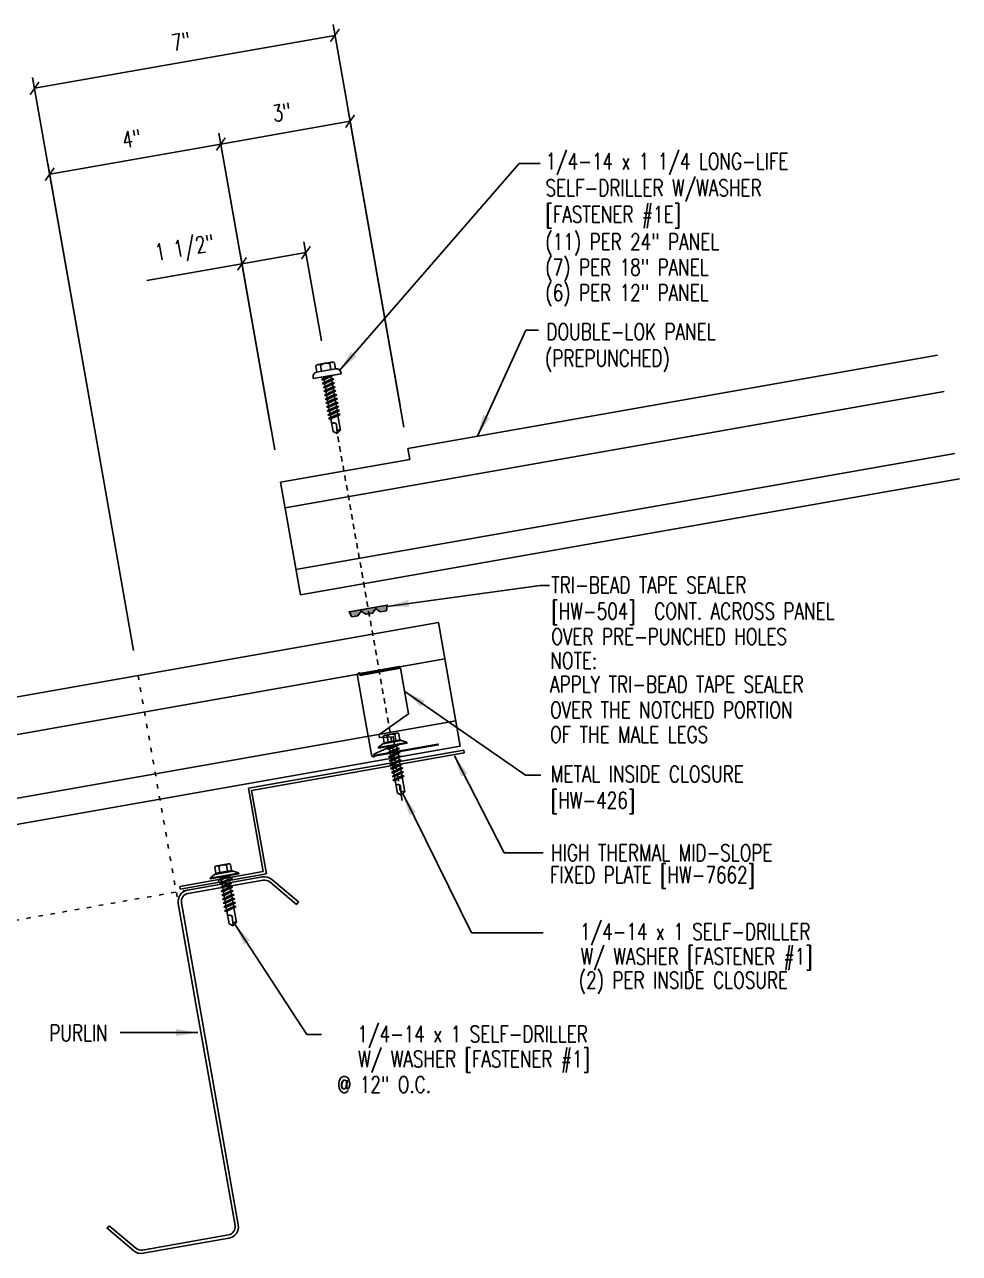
# Model space of a CAD drawing. Header units: inches. Extents: x 2.8 to 49, y 4.7 to 45.8.
# Drawn here: x 27.6 to 48.98, y 16.71 to 44.81 of the extents above; entities that cross this region are included whole.
import ezdxf
from ezdxf.enums import TextEntityAlignment as Align

# ---------------------------------------------------------------- set-up
doc = ezdxf.new("R2010")
doc.units = ezdxf.units.IN
doc.header["$MEASUREMENT"] = 0
doc.linetypes.add('ACAD_ISO07W100', pattern=[3, 0, -3])
doc.linetypes.add('DASH2', pattern=[0.1875, 0.125, -0.0625])
for name, color, linetype in [('CLO', 3, 'Continuous'), ('DIM', 7, 'Continuous'), ('FASTENER', 9, 'Continuous'), ('PANEL', 11, 'Continuous'), ('STLA', 12, 'Continuous'), ('TAPE', 8, 'Continuous'), ('TEXT', 2, 'Continuous')]:
    doc.layers.add(name, color=color, linetype=linetype)
doc.styles.add('TEXT1', font='ROMANS.shx', dxfattribs={"width": 0.75, "height": 0.375})
doc.dimstyles.new('DETAIL', dxfattribs={"dimscale": 4, "dimtxt": 0.09375, "dimasz": 0.0625, "dimexe": 0.0625, "dimexo": 0.125, "dimgap": 0.0625, "dimtad": 1, "dimdec": 4, "dimzin": 3, "dimdsep": 46, "dimlunit": 4, "dimtxsty": 'TEXT1', "dimblk": 'ARCHTICK', "dimcen": 0.0625, "dimclrd": 7, "dimclre": 7, "dimclrt": 2, "dimadec": 0, "dimazin": 0, "dimtfac": 0.59375, "dimtdec": 4, "dimtmove": 0, "dimatfit": 3, "dimfxl": 0, "dimfrac": 2, "dimtolj": 1, "dimtzin": 3, "dimarcsym": 0})
doc.dimstyles.new('DETAIL$7', dxfattribs={"dimscale": 4, "dimtxt": 0.09375, "dimasz": 0.125, "dimexe": 0.0625, "dimexo": 0.125, "dimgap": 0.0625, "dimtad": 1, "dimdec": 4, "dimzin": 3, "dimdsep": 46, "dimlunit": 4, "dimtxsty": 'TEXT1', "dimblk": 'ARCHTICK', "dimcen": 0.0625, "dimclrd": 7, "dimclre": 7, "dimclrt": 2, "dimadec": 0, "dimazin": 0, "dimtfac": 0.59375, "dimtdec": 4, "dimtmove": 0, "dimatfit": 3, "dimfxl": 0, "dimfrac": 2, "dimtolj": 1, "dimtzin": 3, "dimarcsym": 0})

# ---------------------------------------------------------------- blocks, each defined once
blk = doc.blocks.new('_ArchTick')
at = {"color": 0, "linetype": 'ByBlock', "const_width": 0.15}
blk.add_lwpolyline([(-0.5, -0.5), (0.5, 0.5)], dxfattribs=at)
blk = doc.blocks.new('*D22')
at = {"layer": 'DEFPOINTS', "color": 0}
for p in [(35.047, 42.597), (36.366, 35.112), (33.412, 34.591)]:
    blk.add_point(p, dxfattribs=at)
at = {"layer": 'DIM', "color": 7, "lineweight": -2}
for p, q in [((36.28, 35.604), (35.003, 42.843)), ((32.092, 42.076), (35.047, 42.597)), ((33.325, 35.084), (32.049, 42.322))]:
    blk.add_line(p, q, dxfattribs=at)
at = {"layer": 'DIM', "color": 7, "lineweight": -2, "xscale": 0.25, "yscale": 0.25, "zscale": 0.25}
for p, rotation in [((35.047, 42.597), 9.99999999999999), ((32.092, 42.076), 190)]:
    blk.add_blockref('_ArchTick', p, dxfattribs=dict(at, rotation=rotation))
at = {"layer": 'DIM', "color": 2, "insert": (33.487, 42.802), "char_height": 0.375, "attachment_point": 5, "rotation": 10, "style": 'TEXT1'}
blk.add_mtext('\\A1;3"', dxfattribs=at)
blk = doc.blocks.new('*X9')
at = {"color": 0}
for p, q in [((-0.434, 0.135), (-0.434, 0.135)), ((-0.434, 0.123), (-0.434, 0.123)), ((-0.422, 0.141), (-0.422, 0.141)), ((-0.422, 0.129), (-0.422, 0.129)), ((-0.422, 0.117), (-0.422, 0.117)), ((-0.422, 0.105), (-0.422, 0.105)), ((-0.422, 0.094), (-0.422, 0.094)), ((-0.422, 0.082), (-0.422, 0.082)), ((-0.41, 0.135), (-0.41, 0.135)), ((-0.41, 0.123), (-0.41, 0.123)), ((-0.41, 0.111), (-0.41, 0.111)), ((-0.41, 0.1), (-0.41, 0.1)), ((-0.41, 0.088), (-0.41, 0.088)), ((-0.41, 0.076), (-0.41, 0.076)), ((-0.41, 0.064), (-0.41, 0.064)), ((-0.41, 0.053), (-0.41, 0.053)), ((-0.41, 0.041), (-0.41, 0.041)), ((-0.398, 0.141), (-0.398, 0.141)), ((-0.398, 0.129), (-0.398, 0.129)), ((-0.398, 0.117), (-0.398, 0.117)), ((-0.398, 0.105), (-0.398, 0.105)), ((-0.398, 0.094), (-0.398, 0.094)), ((-0.398, 0.082), (-0.398, 0.082)), ((-0.398, 0.07), (-0.398, 0.07)), ((-0.398, 0.059), (-0.398, 0.059)), ((-0.398, 0.047), (-0.398, 0.047)), ((-0.398, 0.035), (-0.398, 0.035)), ((-0.398, 0.023), (-0.398, 0.023)), ((-0.387, 0.135), (-0.387, 0.135)), ((-0.387, 0.123), (-0.387, 0.123)), ((-0.387, 0.111), (-0.387, 0.111)), ((-0.387, 0.1), (-0.387, 0.1)), ((-0.387, 0.088), (-0.387, 0.088)), ((-0.387, 0.076), (-0.387, 0.076)), ((-0.387, 0.064), (-0.387, 0.064)), ((-0.387, 0.053), (-0.387, 0.053)), ((-0.387, 0.041), (-0.387, 0.041)), ((-0.387, 0.029), (-0.387, 0.029)), ((-0.375, 0.141), (-0.375, 0.141)), ((-0.375, 0.129), (-0.375, 0.129)), ((-0.375, 0.117), (-0.375, 0.117)), ((-0.375, 0.105), (-0.375, 0.105)), ((-0.375, 0.094), (-0.375, 0.094)), ((-0.375, 0.082), (-0.375, 0.082)), ((-0.375, 0.07), (-0.375, 0.07)), ((-0.375, 0.059), (-0.375, 0.059)), ((-0.375, 0.047), (-0.375, 0.047)), ((-0.375, 0.035), (-0.375, 0.035)), ((-0.375, 0.023), (-0.375, 0.023)), ((-0.363, 0.135), (-0.363, 0.135)), ((-0.363, 0.123), (-0.363, 0.123)), ((-0.363, 0.111), (-0.363, 0.111)), ((-0.363, 0.1), (-0.363, 0.1)), ((-0.363, 0.088), (-0.363, 0.088)), ((-0.363, 0.076), (-0.363, 0.076)), ((-0.363, 0.064), (-0.363, 0.064)), ((-0.363, 0.053), (-0.363, 0.053)), ((-0.363, 0.041), (-0.363, 0.041)), ((-0.363, 0.029), (-0.363, 0.029)), ((-0.352, 0.141), (-0.352, 0.141)), ((-0.352, 0.129), (-0.352, 0.129)), ((-0.352, 0.117), (-0.352, 0.117)), ((-0.352, 0.105), (-0.352, 0.105)), ((-0.352, 0.094), (-0.352, 0.094)), ((-0.352, 0.082), (-0.352, 0.082)), ((-0.352, 0.07), (-0.352, 0.07)), ((-0.352, 0.059), (-0.352, 0.059)), ((-0.352, 0.047), (-0.352, 0.047)), ((-0.352, 0.035), (-0.352, 0.035)), ((-0.352, 0.023), (-0.352, 0.023)), ((-0.34, 0.135), (-0.34, 0.135)), ((-0.34, 0.123), (-0.34, 0.123)), ((-0.34, 0.111), (-0.34, 0.111)), ((-0.34, 0.1), (-0.34, 0.1)), ((-0.34, 0.088), (-0.34, 0.088)), ((-0.34, 0.076), (-0.34, 0.076)), ((-0.34, 0.064), (-0.34, 0.064)), ((-0.34, 0.053), (-0.34, 0.053)), ((-0.34, 0.041), (-0.34, 0.041)), ((-0.34, 0.029), (-0.34, 0.029)), ((-0.328, 0.141), (-0.328, 0.141)), ((-0.328, 0.129), (-0.328, 0.129)), ((-0.328, 0.117), (-0.328, 0.117)), ((-0.328, 0.105), (-0.328, 0.105)), ((-0.328, 0.094), (-0.328, 0.094)), ((-0.328, 0.082), (-0.328, 0.082)), ((-0.328, 0.07), (-0.328, 0.07)), ((-0.328, 0.059), (-0.328, 0.059)), ((-0.328, 0.047), (-0.328, 0.047)), ((-0.328, 0.035), (-0.328, 0.035)), ((-0.328, 0.023), (-0.328, 0.023)), ((-0.316, 0.135), (-0.316, 0.135)), ((-0.316, 0.123), (-0.316, 0.123)), ((-0.316, 0.111), (-0.316, 0.111)), ((-0.316, 0.1), (-0.316, 0.1)), ((-0.316, 0.088), (-0.316, 0.088)), ((-0.316, 0.076), (-0.316, 0.076)), ((-0.316, 0.064), (-0.316, 0.064)), ((-0.316, 0.053), (-0.316, 0.053)), ((-0.316, 0.041), (-0.316, 0.041)), ((-0.316, 0.029), (-0.316, 0.029)), ((-0.305, 0.141), (-0.305, 0.141)), ((-0.305, 0.129), (-0.305, 0.129)), ((-0.305, 0.117), (-0.305, 0.117)), ((-0.305, 0.105), (-0.305, 0.105)), ((-0.305, 0.094), (-0.305, 0.094)), ((-0.305, 0.082), (-0.305, 0.082)), ((-0.305, 0.07), (-0.305, 0.07)), ((-0.305, 0.059), (-0.305, 0.059)), ((-0.305, 0.047), (-0.305, 0.047)), ((-0.305, 0.035), (-0.305, 0.035)), ((-0.305, 0.023), (-0.305, 0.023)), ((-0.293, 0.135), (-0.293, 0.135)), ((-0.293, 0.123), (-0.293, 0.123)), ((-0.293, 0.111), (-0.293, 0.111)), ((-0.293, 0.1), (-0.293, 0.1)), ((-0.293, 0.088), (-0.293, 0.088)), ((-0.293, 0.076), (-0.293, 0.076)), ((-0.293, 0.064), (-0.293, 0.064)), ((-0.293, 0.053), (-0.293, 0.053)), ((-0.293, 0.041), (-0.293, 0.041)), ((-0.293, 0.029), (-0.293, 0.029)), ((-0.281, 0.141), (-0.281, 0.141)), ((-0.281, 0.129), (-0.281, 0.129)), ((-0.281, 0.117), (-0.281, 0.117)), ((-0.281, 0.105), (-0.281, 0.105)), ((-0.281, 0.094), (-0.281, 0.094)), ((-0.281, 0.082), (-0.281, 0.082)), ((-0.281, 0.07), (-0.281, 0.07)), ((-0.281, 0.059), (-0.281, 0.059)), ((-0.281, 0.047), (-0.281, 0.047)), ((-0.281, 0.035), (-0.281, 0.035)), ((-0.281, 0.023), (-0.281, 0.023)), ((-0.27, 0.135), (-0.27, 0.135)), ((-0.27, 0.123), (-0.27, 0.123)), ((-0.27, 0.111), (-0.27, 0.111)), ((-0.27, 0.1), (-0.27, 0.1)), ((-0.27, 0.088), (-0.27, 0.088)), ((-0.27, 0.076), (-0.27, 0.076)), ((-0.27, 0.064), (-0.27, 0.064)), ((-0.27, 0.053), (-0.27, 0.053)), ((-0.27, 0.041), (-0.27, 0.041)), ((-0.27, 0.029), (-0.27, 0.029)), ((-0.258, 0.141), (-0.258, 0.141)), ((-0.258, 0.129), (-0.258, 0.129)), ((-0.258, 0.117), (-0.258, 0.117)), ((-0.258, 0.105), (-0.258, 0.105)), ((-0.258, 0.094), (-0.258, 0.094)), ((-0.258, 0.082), (-0.258, 0.082)), ((-0.258, 0.07), (-0.258, 0.07)), ((-0.258, 0.059), (-0.258, 0.059)), ((-0.258, 0.047), (-0.258, 0.047)), ((-0.258, 0.035), (-0.258, 0.035)), ((-0.258, 0.023), (-0.258, 0.023)), ((-0.246, 0.135), (-0.246, 0.135)), ((-0.246, 0.123), (-0.246, 0.123)), ((-0.246, 0.111), (-0.246, 0.111)), ((-0.246, 0.1), (-0.246, 0.1)), ((-0.246, 0.088), (-0.246, 0.088)), ((-0.246, 0.076), (-0.246, 0.076)), ((-0.246, 0.064), (-0.246, 0.064)), ((-0.246, 0.053), (-0.246, 0.053)), ((-0.246, 0.041), (-0.246, 0.041)), ((-0.234, 0.141), (-0.234, 0.141)), ((-0.234, 0.129), (-0.234, 0.129)), ((-0.234, 0.117), (-0.234, 0.117)), ((-0.234, 0.105), (-0.234, 0.105)), ((-0.234, 0.094), (-0.234, 0.094)), ((-0.234, 0.082), (-0.234, 0.082)), ((-0.234, 0.07), (-0.234, 0.07)), ((-0.234, 0.059), (-0.234, 0.059)), ((-0.234, 0.047), (-0.234, 0.047)), ((-0.223, 0.135), (-0.223, 0.135)), ((-0.223, 0.123), (-0.223, 0.123)), ((-0.223, 0.111), (-0.223, 0.111)), ((-0.223, 0.1), (-0.223, 0.1)), ((-0.223, 0.088), (-0.223, 0.088)), ((-0.223, 0.076), (-0.223, 0.076)), ((-0.223, 0.064), (-0.223, 0.064)), ((-0.211, 0.141), (-0.211, 0.141)), ((-0.211, 0.129), (-0.211, 0.129)), ((-0.211, 0.117), (-0.211, 0.117)), ((-0.211, 0.105), (-0.211, 0.105)), ((-0.211, 0.094), (-0.211, 0.094)), ((-0.211, 0.082), (-0.211, 0.082)), ((-0.211, 0.07), (-0.211, 0.07)), ((-0.199, 0.135), (-0.199, 0.135)), ((-0.199, 0.123), (-0.199, 0.123)), ((-0.199, 0.111), (-0.199, 0.111)), ((-0.199, 0.1), (-0.199, 0.1)), ((-0.199, 0.088), (-0.199, 0.088)), ((-0.188, 0.141), (-0.188, 0.141)), ((-0.188, 0.129), (-0.188, 0.129)), ((-0.188, 0.117), (-0.188, 0.117)), ((-0.188, 0.105), (-0.188, 0.105)), ((-0.188, 0.094), (-0.188, 0.094)), ((-0.176, 0.135), (-0.176, 0.135)), ((-0.176, 0.123), (-0.176, 0.123)), ((-0.176, 0.111), (-0.176, 0.111)), ((-0.164, 0.141), (-0.164, 0.141)), ((-0.164, 0.129), (-0.164, 0.129)), ((-0.164, 0.117), (-0.164, 0.117)), ((-0.164, 0.105), (-0.164, 0.105)), ((-0.152, 0.135), (-0.152, 0.135)), ((-0.152, 0.123), (-0.152, 0.123)), ((-0.152, 0.111), (-0.152, 0.111)), ((-0.152, 0.1), (-0.152, 0.1)), ((-0.141, 0.141), (-0.141, 0.141)), ((-0.141, 0.129), (-0.141, 0.129)), ((-0.141, 0.117), (-0.141, 0.117)), ((-0.141, 0.105), (-0.141, 0.105)), ((-0.141, 0.094), (-0.141, 0.094)), ((-0.141, 0.082), (-0.141, 0.082)), ((-0.129, 0.135), (-0.129, 0.135)), ((-0.129, 0.123), (-0.129, 0.123)), ((-0.129, 0.111), (-0.129, 0.111)), ((-0.129, 0.1), (-0.129, 0.1)), ((-0.129, 0.088), (-0.129, 0.088)), ((-0.129, 0.076), (-0.129, 0.076)), ((-0.117, 0.141), (-0.117, 0.141)), ((-0.117, 0.129), (-0.117, 0.129)), ((-0.117, 0.117), (-0.117, 0.117)), ((-0.117, 0.105), (-0.117, 0.105)), ((-0.117, 0.094), (-0.117, 0.094)), ((-0.117, 0.082), (-0.117, 0.082)), ((-0.117, 0.07), (-0.117, 0.07)), ((-0.117, 0.059), (-0.117, 0.059)), ((-0.105, 0.135), (-0.105, 0.135)), ((-0.105, 0.123), (-0.105, 0.123)), ((-0.105, 0.111), (-0.105, 0.111)), ((-0.105, 0.1), (-0.105, 0.1)), ((-0.105, 0.088), (-0.105, 0.088)), ((-0.105, 0.076), (-0.105, 0.076)), ((-0.105, 0.064), (-0.105, 0.064)), ((-0.105, 0.053), (-0.105, 0.053)), ((-0.094, 0.141), (-0.094, 0.141)), ((-0.094, 0.129), (-0.094, 0.129)), ((-0.094, 0.117), (-0.094, 0.117)), ((-0.094, 0.105), (-0.094, 0.105)), ((-0.094, 0.094), (-0.094, 0.094)), ((-0.094, 0.082), (-0.094, 0.082)), ((-0.094, 0.07), (-0.094, 0.07)), ((-0.094, 0.059), (-0.094, 0.059)), ((-0.094, 0.047), (-0.094, 0.047)), ((-0.094, 0.035), (-0.094, 0.035)), ((-0.082, 0.135), (-0.082, 0.135)), ((-0.082, 0.123), (-0.082, 0.123)), ((-0.082, 0.111), (-0.082, 0.111)), ((-0.082, 0.1), (-0.082, 0.1)), ((-0.082, 0.088), (-0.082, 0.088)), ((-0.082, 0.076), (-0.082, 0.076)), ((-0.082, 0.064), (-0.082, 0.064)), ((-0.082, 0.053), (-0.082, 0.053)), ((-0.082, 0.041), (-0.082, 0.041)), ((-0.082, 0.029), (-0.082, 0.029)), ((-0.07, 0.141), (-0.07, 0.141)), ((-0.07, 0.129), (-0.07, 0.129)), ((-0.07, 0.117), (-0.07, 0.117)), ((-0.07, 0.105), (-0.07, 0.105)), ((-0.07, 0.094), (-0.07, 0.094)), ((-0.07, 0.082), (-0.07, 0.082)), ((-0.07, 0.07), (-0.07, 0.07)), ((-0.07, 0.059), (-0.07, 0.059)), ((-0.07, 0.047), (-0.07, 0.047)), ((-0.07, 0.035), (-0.07, 0.035)), ((-0.07, 0.023), (-0.07, 0.023)), ((-0.059, 0.135), (-0.059, 0.135)), ((-0.059, 0.123), (-0.059, 0.123)), ((-0.059, 0.111), (-0.059, 0.111)), ((-0.059, 0.1), (-0.059, 0.1)), ((-0.059, 0.088), (-0.059, 0.088)), ((-0.059, 0.076), (-0.059, 0.076)), ((-0.059, 0.064), (-0.059, 0.064)), ((-0.059, 0.053), (-0.059, 0.053)), ((-0.059, 0.041), (-0.059, 0.041)), ((-0.059, 0.029), (-0.059, 0.029)), ((-0.047, 0.141), (-0.047, 0.141)), ((-0.047, 0.129), (-0.047, 0.129)), ((-0.047, 0.117), (-0.047, 0.117)), ((-0.047, 0.105), (-0.047, 0.105)), ((-0.047, 0.094), (-0.047, 0.094)), ((-0.047, 0.082), (-0.047, 0.082)), ((-0.047, 0.07), (-0.047, 0.07)), ((-0.047, 0.059), (-0.047, 0.059)), ((-0.047, 0.047), (-0.047, 0.047)), ((-0.047, 0.035), (-0.047, 0.035)), ((-0.047, 0.023), (-0.047, 0.023)), ((-0.035, 0.135), (-0.035, 0.135)), ((-0.035, 0.123), (-0.035, 0.123)), ((-0.035, 0.111), (-0.035, 0.111)), ((-0.035, 0.1), (-0.035, 0.1)), ((-0.035, 0.088), (-0.035, 0.088)), ((-0.035, 0.076), (-0.035, 0.076)), ((-0.035, 0.064), (-0.035, 0.064)), ((-0.035, 0.053), (-0.035, 0.053)), ((-0.035, 0.041), (-0.035, 0.041)), ((-0.035, 0.029), (-0.035, 0.029)), ((-0.023, 0.141), (-0.023, 0.141)), ((-0.023, 0.129), (-0.023, 0.129)), ((-0.023, 0.117), (-0.023, 0.117)), ((-0.023, 0.105), (-0.023, 0.105)), ((-0.023, 0.094), (-0.023, 0.094)), ((-0.023, 0.082), (-0.023, 0.082)), ((-0.023, 0.07), (-0.023, 0.07)), ((-0.023, 0.059), (-0.023, 0.059)), ((-0.023, 0.047), (-0.023, 0.047)), ((-0.023, 0.035), (-0.023, 0.035)), ((-0.023, 0.023), (-0.023, 0.023)), ((-0.012, 0.135), (-0.012, 0.135)), ((-0.012, 0.123), (-0.012, 0.123)), ((-0.012, 0.111), (-0.012, 0.111)), ((-0.012, 0.1), (-0.012, 0.1)), ((-0.012, 0.088), (-0.012, 0.088)), ((-0.012, 0.076), (-0.012, 0.076)), ((-0.012, 0.064), (-0.012, 0.064)), ((-0.012, 0.053), (-0.012, 0.053)), ((-0.012, 0.041), (-0.012, 0.041)), ((-0.012, 0.029), (-0.012, 0.029)), ((0, 0.141), (0, 0.141)), ((0, 0.129), (0, 0.129)), ((0, 0.117), (0, 0.117)), ((0, 0.105), (0, 0.105)), ((0, 0.094), (0, 0.094)), ((0, 0.082), (0, 0.082)), ((0, 0.07), (0, 0.07)), ((0, 0.059), (0, 0.059)), ((0, 0.047), (0, 0.047)), ((0, 0.035), (0, 0.035)), ((0, 0.023), (0, 0.023)), ((0.012, 0.135), (0.012, 0.135)), ((0.012, 0.123), (0.012, 0.123)), ((0.012, 0.111), (0.012, 0.111)), ((0.012, 0.1), (0.012, 0.1)), ((0.012, 0.088), (0.012, 0.088)), ((0.012, 0.076), (0.012, 0.076)), ((0.012, 0.064), (0.012, 0.064)), ((0.012, 0.053), (0.012, 0.053)), ((0.012, 0.041), (0.012, 0.041)), ((0.012, 0.029), (0.012, 0.029)), ((0.023, 0.141), (0.023, 0.141)), ((0.023, 0.129), (0.023, 0.129)), ((0.023, 0.117), (0.023, 0.117)), ((0.023, 0.105), (0.023, 0.105)), ((0.023, 0.094), (0.023, 0.094)), ((0.023, 0.082), (0.023, 0.082)), ((0.023, 0.07), (0.023, 0.07)), ((0.023, 0.059), (0.023, 0.059)), ((0.023, 0.047), (0.023, 0.047)), ((0.023, 0.035), (0.023, 0.035)), ((0.023, 0.023), (0.023, 0.023)), ((0.035, 0.135), (0.035, 0.135)), ((0.035, 0.123), (0.035, 0.123)), ((0.035, 0.111), (0.035, 0.111)), ((0.035, 0.1), (0.035, 0.1)), ((0.035, 0.088), (0.035, 0.088)), ((0.035, 0.076), (0.035, 0.076)), ((0.035, 0.064), (0.035, 0.064)), ((0.035, 0.053), (0.035, 0.053)), ((0.035, 0.041), (0.035, 0.041)), ((0.035, 0.029), (0.035, 0.029)), ((0.047, 0.141), (0.047, 0.141)), ((0.047, 0.129), (0.047, 0.129)), ((0.047, 0.117), (0.047, 0.117)), ((0.047, 0.105), (0.047, 0.105)), ((0.047, 0.094), (0.047, 0.094)), ((0.047, 0.082), (0.047, 0.082)), ((0.047, 0.07), (0.047, 0.07)), ((0.047, 0.059), (0.047, 0.059)), ((0.047, 0.047), (0.047, 0.047)), ((0.047, 0.035), (0.047, 0.035)), ((0.047, 0.023), (0.047, 0.023)), ((0.059, 0.135), (0.059, 0.135)), ((0.059, 0.123), (0.059, 0.123)), ((0.059, 0.111), (0.059, 0.111)), ((0.059, 0.1), (0.059, 0.1)), ((0.059, 0.088), (0.059, 0.088)), ((0.059, 0.076), (0.059, 0.076)), ((0.059, 0.064), (0.059, 0.064)), ((0.059, 0.053), (0.059, 0.053)), ((0.059, 0.041), (0.059, 0.041)), ((0.059, 0.029), (0.059, 0.029)), ((0.07, 0.141), (0.07, 0.141)), ((0.07, 0.129), (0.07, 0.129)), ((0.07, 0.117), (0.07, 0.117)), ((0.07, 0.105), (0.07, 0.105)), ((0.07, 0.094), (0.07, 0.094)), ((0.07, 0.082), (0.07, 0.082)), ((0.07, 0.07), (0.07, 0.07)), ((0.07, 0.059), (0.07, 0.059)), ((0.07, 0.047), (0.07, 0.047)), ((0.07, 0.035), (0.07, 0.035)), ((0.07, 0.023), (0.07, 0.023)), ((0.082, 0.135), (0.082, 0.135)), ((0.082, 0.123), (0.082, 0.123)), ((0.082, 0.111), (0.082, 0.111)), ((0.082, 0.1), (0.082, 0.1)), ((0.082, 0.088), (0.082, 0.088)), ((0.082, 0.076), (0.082, 0.076)), ((0.082, 0.064), (0.082, 0.064)), ((0.082, 0.053), (0.082, 0.053)), ((0.082, 0.041), (0.082, 0.041)), ((0.082, 0.029), (0.082, 0.029)), ((0.094, 0.141), (0.094, 0.141)), ((0.094, 0.129), (0.094, 0.129)), ((0.094, 0.117), (0.094, 0.117)), ((0.094, 0.105), (0.094, 0.105)), ((0.094, 0.094), (0.094, 0.094)), ((0.094, 0.082), (0.094, 0.082)), ((0.094, 0.07), (0.094, 0.07)), ((0.094, 0.059), (0.094, 0.059)), ((0.094, 0.047), (0.094, 0.047)), ((0.094, 0.035), (0.094, 0.035)), ((0.105, 0.135), (0.105, 0.135)), ((0.105, 0.123), (0.105, 0.123)), ((0.105, 0.111), (0.105, 0.111)), ((0.105, 0.1), (0.105, 0.1)), ((0.105, 0.088), (0.105, 0.088)), ((0.105, 0.076), (0.105, 0.076)), ((0.105, 0.064), (0.105, 0.064)), ((0.105, 0.053), (0.105, 0.053)), ((0.117, 0.141), (0.117, 0.141)), ((0.117, 0.129), (0.117, 0.129)), ((0.117, 0.117), (0.117, 0.117)), ((0.117, 0.105), (0.117, 0.105)), ((0.117, 0.094), (0.117, 0.094)), ((0.117, 0.082), (0.117, 0.082)), ((0.117, 0.07), (0.117, 0.07)), ((0.117, 0.059), (0.117, 0.059)), ((0.129, 0.135), (0.129, 0.135)), ((0.129, 0.123), (0.129, 0.123)), ((0.129, 0.111), (0.129, 0.111)), ((0.129, 0.1), (0.129, 0.1)), ((0.129, 0.088), (0.129, 0.088)), ((0.129, 0.076), (0.129, 0.076)), ((0.141, 0.141), (0.141, 0.141)), ((0.141, 0.129), (0.141, 0.129)), ((0.141, 0.117), (0.141, 0.117)), ((0.141, 0.105), (0.141, 0.105)), ((0.141, 0.094), (0.141, 0.094)), ((0.141, 0.082), (0.141, 0.082)), ((0.152, 0.135), (0.152, 0.135)), ((0.152, 0.123), (0.152, 0.123)), ((0.152, 0.111), (0.152, 0.111)), ((0.152, 0.1), (0.152, 0.1)), ((0.164, 0.141), (0.164, 0.141)), ((0.164, 0.129), (0.164, 0.129)), ((0.164, 0.117), (0.164, 0.117)), ((0.164, 0.105), (0.164, 0.105)), ((0.176, 0.135), (0.176, 0.135)), ((0.176, 0.123), (0.176, 0.123)), ((0.176, 0.111), (0.176, 0.111)), ((0.188, 0.141), (0.188, 0.141)), ((0.188, 0.129), (0.188, 0.129)), ((0.188, 0.117), (0.188, 0.117)), ((0.188, 0.105), (0.188, 0.105)), ((0.188, 0.094), (0.188, 0.094)), ((0.199, 0.135), (0.199, 0.135)), ((0.199, 0.123), (0.199, 0.123)), ((0.199, 0.111), (0.199, 0.111)), ((0.199, 0.1), (0.199, 0.1)), ((0.199, 0.088), (0.199, 0.088)), ((0.211, 0.141), (0.211, 0.141)), ((0.211, 0.129), (0.211, 0.129)), ((0.211, 0.117), (0.211, 0.117)), ((0.211, 0.105), (0.211, 0.105)), ((0.211, 0.094), (0.211, 0.094)), ((0.211, 0.082), (0.211, 0.082)), ((0.211, 0.07), (0.211, 0.07)), ((0.223, 0.135), (0.223, 0.135)), ((0.223, 0.123), (0.223, 0.123)), ((0.223, 0.111), (0.223, 0.111)), ((0.223, 0.1), (0.223, 0.1)), ((0.223, 0.088), (0.223, 0.088)), ((0.223, 0.076), (0.223, 0.076)), ((0.223, 0.064), (0.223, 0.064)), ((0.234, 0.141), (0.234, 0.141)), ((0.234, 0.129), (0.234, 0.129)), ((0.234, 0.117), (0.234, 0.117)), ((0.234, 0.105), (0.234, 0.105)), ((0.234, 0.094), (0.234, 0.094)), ((0.234, 0.082), (0.234, 0.082)), ((0.234, 0.07), (0.234, 0.07)), ((0.234, 0.059), (0.234, 0.059)), ((0.234, 0.047), (0.234, 0.047)), ((0.246, 0.135), (0.246, 0.135)), ((0.246, 0.123), (0.246, 0.123)), ((0.246, 0.111), (0.246, 0.111)), ((0.246, 0.1), (0.246, 0.1)), ((0.246, 0.088), (0.246, 0.088)), ((0.246, 0.076), (0.246, 0.076)), ((0.246, 0.064), (0.246, 0.064)), ((0.246, 0.053), (0.246, 0.053)), ((0.246, 0.041), (0.246, 0.041)), ((0.258, 0.141), (0.258, 0.141)), ((0.258, 0.129), (0.258, 0.129)), ((0.258, 0.117), (0.258, 0.117)), ((0.258, 0.105), (0.258, 0.105)), ((0.258, 0.094), (0.258, 0.094)), ((0.258, 0.082), (0.258, 0.082)), ((0.258, 0.07), (0.258, 0.07)), ((0.258, 0.059), (0.258, 0.059)), ((0.258, 0.047), (0.258, 0.047)), ((0.258, 0.035), (0.258, 0.035)), ((0.258, 0.023), (0.258, 0.023)), ((0.27, 0.135), (0.27, 0.135)), ((0.27, 0.123), (0.27, 0.123)), ((0.27, 0.111), (0.27, 0.111)), ((0.27, 0.1), (0.27, 0.1)), ((0.27, 0.088), (0.27, 0.088)), ((0.27, 0.076), (0.27, 0.076)), ((0.27, 0.064), (0.27, 0.064)), ((0.27, 0.053), (0.27, 0.053)), ((0.27, 0.041), (0.27, 0.041)), ((0.27, 0.029), (0.27, 0.029)), ((0.281, 0.141), (0.281, 0.141)), ((0.281, 0.129), (0.281, 0.129)), ((0.281, 0.117), (0.281, 0.117)), ((0.281, 0.105), (0.281, 0.105)), ((0.281, 0.094), (0.281, 0.094)), ((0.281, 0.082), (0.281, 0.082)), ((0.281, 0.07), (0.281, 0.07)), ((0.281, 0.059), (0.281, 0.059)), ((0.281, 0.047), (0.281, 0.047)), ((0.281, 0.035), (0.281, 0.035)), ((0.281, 0.023), (0.281, 0.023)), ((0.293, 0.135), (0.293, 0.135)), ((0.293, 0.123), (0.293, 0.123)), ((0.293, 0.111), (0.293, 0.111)), ((0.293, 0.1), (0.293, 0.1)), ((0.293, 0.088), (0.293, 0.088)), ((0.293, 0.076), (0.293, 0.076)), ((0.293, 0.064), (0.293, 0.064)), ((0.293, 0.053), (0.293, 0.053)), ((0.293, 0.041), (0.293, 0.041)), ((0.293, 0.029), (0.293, 0.029)), ((0.305, 0.141), (0.305, 0.141)), ((0.305, 0.129), (0.305, 0.129)), ((0.305, 0.117), (0.305, 0.117)), ((0.305, 0.105), (0.305, 0.105)), ((0.305, 0.094), (0.305, 0.094)), ((0.305, 0.082), (0.305, 0.082)), ((0.305, 0.07), (0.305, 0.07)), ((0.305, 0.059), (0.305, 0.059)), ((0.305, 0.047), (0.305, 0.047)), ((0.305, 0.035), (0.305, 0.035)), ((0.305, 0.023), (0.305, 0.023)), ((0.316, 0.135), (0.316, 0.135)), ((0.316, 0.123), (0.316, 0.123)), ((0.316, 0.111), (0.316, 0.111)), ((0.316, 0.1), (0.316, 0.1)), ((0.316, 0.088), (0.316, 0.088)), ((0.316, 0.076), (0.316, 0.076)), ((0.316, 0.064), (0.316, 0.064)), ((0.316, 0.053), (0.316, 0.053)), ((0.316, 0.041), (0.316, 0.041)), ((0.316, 0.029), (0.316, 0.029)), ((0.328, 0.141), (0.328, 0.141)), ((0.328, 0.129), (0.328, 0.129)), ((0.328, 0.117), (0.328, 0.117)), ((0.328, 0.105), (0.328, 0.105)), ((0.328, 0.094), (0.328, 0.094)), ((0.328, 0.082), (0.328, 0.082)), ((0.328, 0.07), (0.328, 0.07)), ((0.328, 0.059), (0.328, 0.059)), ((0.328, 0.047), (0.328, 0.047)), ((0.328, 0.035), (0.328, 0.035)), ((0.328, 0.023), (0.328, 0.023)), ((0.34, 0.135), (0.34, 0.135)), ((0.34, 0.123), (0.34, 0.123)), ((0.34, 0.111), (0.34, 0.111)), ((0.34, 0.1), (0.34, 0.1)), ((0.34, 0.088), (0.34, 0.088)), ((0.34, 0.076), (0.34, 0.076)), ((0.34, 0.064), (0.34, 0.064)), ((0.34, 0.053), (0.34, 0.053)), ((0.34, 0.041), (0.34, 0.041)), ((0.34, 0.029), (0.34, 0.029)), ((0.352, 0.141), (0.352, 0.141)), ((0.352, 0.129), (0.352, 0.129)), ((0.352, 0.117), (0.352, 0.117)), ((0.352, 0.105), (0.352, 0.105)), ((0.352, 0.094), (0.352, 0.094)), ((0.352, 0.082), (0.352, 0.082)), ((0.352, 0.07), (0.352, 0.07)), ((0.352, 0.059), (0.352, 0.059)), ((0.352, 0.047), (0.352, 0.047)), ((0.352, 0.035), (0.352, 0.035)), ((0.352, 0.023), (0.352, 0.023)), ((0.363, 0.135), (0.363, 0.135)), ((0.363, 0.123), (0.363, 0.123)), ((0.363, 0.111), (0.363, 0.111)), ((0.363, 0.1), (0.363, 0.1)), ((0.363, 0.088), (0.363, 0.088)), ((0.363, 0.076), (0.363, 0.076)), ((0.363, 0.064), (0.363, 0.064)), ((0.363, 0.053), (0.363, 0.053)), ((0.363, 0.041), (0.363, 0.041)), ((0.363, 0.029), (0.363, 0.029)), ((0.375, 0.141), (0.375, 0.141)), ((0.375, 0.129), (0.375, 0.129)), ((0.375, 0.117), (0.375, 0.117)), ((0.375, 0.105), (0.375, 0.105)), ((0.375, 0.094), (0.375, 0.094)), ((0.375, 0.082), (0.375, 0.082)), ((0.375, 0.07), (0.375, 0.07)), ((0.375, 0.059), (0.375, 0.059)), ((0.375, 0.047), (0.375, 0.047)), ((0.375, 0.035), (0.375, 0.035)), ((0.375, 0.023), (0.375, 0.023)), ((0.387, 0.135), (0.387, 0.135)), ((0.387, 0.123), (0.387, 0.123)), ((0.387, 0.111), (0.387, 0.111)), ((0.387, 0.1), (0.387, 0.1)), ((0.387, 0.088), (0.387, 0.088)), ((0.387, 0.076), (0.387, 0.076)), ((0.387, 0.064), (0.387, 0.064)), ((0.387, 0.053), (0.387, 0.053)), ((0.387, 0.041), (0.387, 0.041)), ((0.387, 0.029), (0.387, 0.029)), ((0.398, 0.141), (0.398, 0.141)), ((0.398, 0.129), (0.398, 0.129)), ((0.398, 0.117), (0.398, 0.117)), ((0.398, 0.105), (0.398, 0.105)), ((0.398, 0.094), (0.398, 0.094)), ((0.398, 0.082), (0.398, 0.082)), ((0.398, 0.07), (0.398, 0.07)), ((0.398, 0.059), (0.398, 0.059)), ((0.398, 0.047), (0.398, 0.047)), ((0.398, 0.035), (0.398, 0.035)), ((0.398, 0.023), (0.398, 0.023)), ((0.41, 0.135), (0.41, 0.135)), ((0.41, 0.123), (0.41, 0.123)), ((0.41, 0.111), (0.41, 0.111)), ((0.41, 0.1), (0.41, 0.1)), ((0.41, 0.088), (0.41, 0.088)), ((0.41, 0.076), (0.41, 0.076)), ((0.41, 0.064), (0.41, 0.064)), ((0.41, 0.053), (0.41, 0.053)), ((0.41, 0.041), (0.41, 0.041)), ((0.422, 0.141), (0.422, 0.141)), ((0.422, 0.129), (0.422, 0.129)), ((0.422, 0.117), (0.422, 0.117)), ((0.422, 0.105), (0.422, 0.105)), ((0.422, 0.094), (0.422, 0.094)), ((0.422, 0.082), (0.422, 0.082)), ((0.434, 0.135), (0.434, 0.135)), ((0.434, 0.123), (0.434, 0.123))]:
    blk.add_line(p, q, dxfattribs=at)
blk = doc.blocks.new('TRIBEAD')
at = {"layer": 'TAPE', "color": 9}
blk.add_lwpolyline([(-0.403, 0.018), (-0.442, 0.141), (0.442, 0.141), (0.403, 0.018), (0.26, 0.018), (0.17, 0.109), (0.079, 0.018), (0, 0.018), (-0.079, 0.018), (-0.17, 0.109), (-0.26, 0.018)], close=True, dxfattribs=at)
at = {"layer": 'TAPE', "color": 251}
blk.add_blockref('*X9', (0, 0), dxfattribs=at)
blk = doc.blocks.new('FZ7')
at = {"layer": 'FASTENER'}
for p, q in [((-0.215, 0.305), (-0.215, 0.171)), ((-0.161, 0.337), (0.161, 0.337)), ((-0.107, 0.305), (-0.107, 0.171)), ((0.107, 0.305), (0.107, 0.171)), ((0.215, 0.305), (0.215, 0.171)), ((-0.324, 0.071), (-0.324, 0.037)), ((-0.324, 0.037), (0.324, 0.037)), ((-0.224, 0.171), (0.215, 0.171)), ((-0.139, -0.016), (0.046, 0.037)), ((-0.104, -0.036), (0.139, 0.033)), ((-0.086, 0.037), (-0.086, -0.001)), ((-0.086, 0.037), (0.086, 0.037)), ((0.086, 0.037), (0.133, 0.037)), ((0.086, 0.018), (0.086, -0.042)), ((0.139, 0.033), (0.133, 0.037)), ((0.324, 0.071), (0.324, 0.037)), ((-0.104, -0.036), (-0.139, -0.016)), ((-0.139, -0.107), (0.104, -0.038)), ((-0.104, -0.127), (-0.139, -0.107)), ((-0.139, -0.198), (0.104, -0.128)), ((-0.104, -0.218), (-0.139, -0.198)), ((-0.139, -0.289), (0.104, -0.219)), ((-0.104, -0.127), (0.139, -0.058)), ((-0.104, -0.218), (0.139, -0.149)), ((-0.104, -0.309), (0.139, -0.239)), ((-0.086, -0.031), (-0.086, -0.092)), ((-0.086, -0.122), (-0.086, -0.183)), ((-0.086, -0.213), (-0.086, -0.274)), ((0.086, -0.073), (0.086, -0.133)), ((0.086, -0.164), (0.086, -0.224)), ((0.086, -0.255), (0.086, -0.315)), ((0.139, -0.058), (0.104, -0.038)), ((0.139, -0.149), (0.104, -0.128)), ((0.139, -0.239), (0.104, -0.219)), ((-0.104, -0.309), (-0.139, -0.289)), ((-0.139, -0.38), (0.104, -0.31)), ((-0.104, -0.4), (-0.139, -0.38)), ((-0.139, -0.47), (0.104, -0.401)), ((-0.104, -0.491), (-0.139, -0.47)), ((-0.139, -0.561), (0.104, -0.492)), ((-0.104, -0.581), (-0.139, -0.561)), ((-0.104, -0.4), (0.139, -0.33)), ((-0.104, -0.491), (0.139, -0.421)), ((-0.104, -0.581), (0.139, -0.512)), ((-0.086, -0.304), (-0.086, -0.364)), ((-0.086, -0.395), (-0.086, -0.455)), ((-0.086, -0.486), (-0.086, -0.546)), ((0.086, -0.345), (0.086, -0.406)), ((0.086, -0.436), (0.086, -0.497)), ((0.086, -0.527), (0.086, -0.588)), ((0.139, -0.33), (0.104, -0.31)), ((0.139, -0.421), (0.104, -0.401)), ((0.139, -0.512), (0.104, -0.492)), ((-0.139, -0.652), (0.104, -0.583)), ((-0.104, -0.672), (-0.139, -0.652)), ((-0.139, -0.743), (0.104, -0.674)), ((-0.104, -0.763), (-0.139, -0.743)), ((-0.139, -0.834), (0.104, -0.765)), ((-0.104, -0.854), (-0.139, -0.834)), ((-0.104, -0.672), (0.139, -0.603)), ((-0.104, -0.763), (0.139, -0.694)), ((-0.104, -0.854), (0.139, -0.785)), ((-0.086, -0.577), (-0.086, -0.637)), ((-0.086, -0.667), (-0.086, -0.728)), ((-0.086, -0.758), (-0.086, -0.819)), ((0.086, -0.618), (0.086, -0.679)), ((0.086, -0.709), (0.086, -0.77)), ((0.086, -0.8), (0.086, -0.861)), ((0.139, -0.603), (0.104, -0.583)), ((0.139, -0.694), (0.104, -0.674)), ((0.139, -0.785), (0.104, -0.765)), ((-0.139, -0.925), (0.104, -0.856)), ((-0.104, -0.945), (-0.139, -0.925)), ((-0.104, -0.945), (0.139, -0.876)), ((-0.086, -0.849), (-0.086, -0.91)), ((-0.086, -0.94), (-0.086, -1.232)), ((-0.002, -1.277), (0.014, -1.091)), ((0.086, -0.891), (0.086, -1.232)), ((0.139, -0.876), (0.104, -0.856)), ((0, -1.293), (-0.086, -1.232)), ((0, -1.293), (0.086, -1.232))]:
    blk.add_line(p, q, dxfattribs=at)
for centre, radius, start, end in [((-0.161, 0.274), 0.0628, 29.8754, 150.1246), ((0, 0.141), 0.196, 56.9974, 123.0026), ((0.161, 0.274), 0.0628, 29.8754, 150.1246), ((-0.224, 0.071), 0.1, 90, 180), ((0.224, 0.071), 0.1, 0, 90), ((-0.046, -1.102), 0.0615, 11.1445, 130.906), ((0.054, -1.278), 0.0563, 55.4585, 194.8454)]:
    blk.add_arc(centre, radius, start, end, dxfattribs=at)
blk = doc.blocks.new('MB_DW1')
at = {"layer": 'FASTENER'}
for p, q in [((-0.135, 0.302), (0.135, 0.302)), ((-0.217, 0.114), (-0.326, 0.059)), ((-0.326, 0.059), (-0.326, 0.049)), ((-0.326, 0.049), (0.326, 0.049)), ((-0.217, 0.114), (0.217, 0.114)), ((-0.193, 0.137), (0.193, 0.137)), ((-0.193, 0.119), (0.193, 0.119)), ((-0.181, 0.276), (-0.181, 0.137)), ((-0.181, 0.137), (0.181, 0.137)), ((-0.139, -0.016), (0.046, 0.037)), ((-0.104, -0.036), (0.139, 0.033)), ((-0.089, 0.276), (-0.089, 0.137)), ((-0.086, 0.037), (-0.086, -0.001)), ((-0.086, 0.037), (0.086, 0.037)), ((0.086, 0.037), (0.133, 0.037)), ((0.086, 0.018), (0.086, -0.042)), ((0.089, 0.276), (0.089, 0.137)), ((0.139, 0.033), (0.133, 0.037)), ((0.181, 0.276), (0.181, 0.137)), ((0.217, 0.114), (0.326, 0.059)), ((0.326, 0.059), (0.326, 0.049)), ((-0.104, -0.036), (-0.139, -0.016)), ((-0.139, -0.107), (0.104, -0.038)), ((-0.104, -0.127), (-0.139, -0.107)), ((-0.139, -0.198), (0.104, -0.128)), ((-0.104, -0.218), (-0.139, -0.198)), ((-0.139, -0.289), (0.104, -0.219)), ((-0.104, -0.127), (0.139, -0.058)), ((-0.104, -0.218), (0.139, -0.149)), ((-0.104, -0.309), (0.139, -0.239)), ((-0.086, -0.031), (-0.086, -0.092)), ((-0.086, -0.122), (-0.086, -0.183)), ((-0.086, -0.213), (-0.086, -0.274)), ((0.086, -0.073), (0.086, -0.133)), ((0.086, -0.164), (0.086, -0.224)), ((0.086, -0.255), (0.086, -0.315)), ((0.139, -0.058), (0.104, -0.038)), ((0.139, -0.149), (0.104, -0.128)), ((0.139, -0.239), (0.104, -0.219)), ((-0.104, -0.309), (-0.139, -0.289)), ((-0.139, -0.38), (0.104, -0.31)), ((-0.104, -0.4), (-0.139, -0.38)), ((-0.139, -0.47), (0.104, -0.401)), ((-0.104, -0.491), (-0.139, -0.47)), ((-0.139, -0.561), (0.104, -0.492)), ((-0.104, -0.581), (-0.139, -0.561)), ((-0.104, -0.4), (0.139, -0.33)), ((-0.104, -0.491), (0.139, -0.421)), ((-0.104, -0.581), (0.139, -0.512)), ((-0.086, -0.304), (-0.086, -0.364)), ((-0.086, -0.395), (-0.086, -0.455)), ((-0.086, -0.486), (-0.086, -0.546)), ((0.086, -0.345), (0.086, -0.406)), ((0.086, -0.436), (0.086, -0.497)), ((0.086, -0.527), (0.086, -0.588)), ((0.139, -0.33), (0.104, -0.31)), ((0.139, -0.421), (0.104, -0.401)), ((0.139, -0.512), (0.104, -0.492)), ((-0.139, -0.652), (0.104, -0.583)), ((-0.104, -0.672), (-0.139, -0.652)), ((-0.139, -0.743), (0.104, -0.674)), ((-0.104, -0.763), (-0.139, -0.743)), ((-0.104, -0.672), (0.139, -0.603)), ((-0.104, -0.763), (0.139, -0.694)), ((-0.086, -0.577), (-0.086, -0.637)), ((-0.086, -0.667), (-0.086, -0.728)), ((-0.086, -0.758), (-0.086, -1.05)), ((0.086, -0.618), (0.086, -0.679)), ((0.086, -0.709), (0.086, -1.05)), ((0.139, -0.603), (0.104, -0.583)), ((0.139, -0.694), (0.104, -0.674)), ((0, -1.111), (-0.086, -1.05)), ((-0.002, -1.095), (0.014, -0.909)), ((0, -1.111), (0.086, -1.05))]:
    blk.add_line(p, q, dxfattribs=at)
blk.add_lwpolyline([(-0.331, 0.037), (-0.331, 0.049), (0.331, 0.049), (0.331, 0.037)], close=True, dxfattribs=at)
for centre, radius, start, end in [((-0.135, 0.25), 0.0527, 29.8754, 150.1246), ((0, 0.138), 0.164, 56.9974, 123.0026), ((0.135, 0.25), 0.0527, 29.8754, 150.1246), ((-0.193, 0.128), 0.00894, 90, 270), ((0.193, 0.128), 0.00894, 270, 90), ((-0.046, -0.921), 0.0615, 11.1445, 130.906), ((0.054, -1.097), 0.0563, 55.4585, 194.8454)]:
    blk.add_arc(centre, radius, start, end, dxfattribs=at)
blk = doc.blocks.new('MB_UDICM')
at = {"layer": 'CLO'}
blk.add_lwpolyline([(0, 1), (0, 0.06, 0.414337), (0.06, 0), (0.06, 0.06), (0.562, 0.187), (0.562, 0.375), (0.25, 0.413), (0.25, 0.476), (1, 0.828), (1, 1.89), (0.06, 1.89), (0.06, 1.95, 0.414214), (0, 1.89)], format="xyb", close=True, dxfattribs=at)
at = {"layer": 'CLO', "const_width": 0.0478}
for points in [[(0.06, 1.926), (1, 1.926)], [(0.06, 0.024), (1.56, 0.024)]]:
    blk.add_lwpolyline(points, dxfattribs=at)
blk = doc.blocks.new('*D23')
at = {"layer": 'DEFPOINTS', "color": 0}
for p in [(28.177, 41.386), (33.325, 35.084), (29.41, 34.393)]:
    blk.add_point(p, dxfattribs=at)
at = {"layer": 'DIM', "color": 7, "lineweight": -2}
for p, q in [((33.238, 35.576), (32.049, 42.322)), ((32.092, 42.076), (28.177, 41.386)), ((29.323, 34.886), (28.134, 41.632))]:
    blk.add_line(p, q, dxfattribs=at)
at = {"layer": 'DIM', "color": 7, "lineweight": -2, "xscale": 0.25, "yscale": 0.25, "zscale": 0.25}
for p, rotation in [((32.092, 42.076), 9.999999999999964), ((28.177, 41.386), 190)]:
    blk.add_blockref('_ArchTick', p, dxfattribs=dict(at, rotation=rotation))
at = {"layer": 'DIM', "color": 2, "insert": (30.053, 42.197), "char_height": 0.375, "attachment_point": 5, "rotation": 10, "style": 'TEXT1'}
blk.add_mtext('\\A1;4"', dxfattribs=at)
blk = doc.blocks.new('*D24')
at = {"layer": 'DEFPOINTS', "color": 0}
for p in [(27.831, 43.351), (36.28, 35.604), (29.41, 34.393)]:
    blk.add_point(p, dxfattribs=at)
at = {"layer": 'DIM', "color": 7, "lineweight": -2}
for p, q in [((36.193, 36.097), (34.657, 44.808)), ((34.7, 44.562), (27.831, 43.351)), ((29.323, 34.886), (27.787, 43.597))]:
    blk.add_line(p, q, dxfattribs=at)
at = {"layer": 'DIM', "color": 7, "lineweight": -2, "xscale": 0.25, "yscale": 0.25, "zscale": 0.25}
for p, rotation in [((34.7, 44.562), 9.999999999999964), ((27.831, 43.351), 190)]:
    blk.add_blockref('_ArchTick', p, dxfattribs=dict(at, rotation=rotation))
at = {"layer": 'DIM', "color": 2, "insert": (31.183, 44.422), "char_height": 0.375, "attachment_point": 5, "rotation": 10, "style": 'TEXT1'}
blk.add_mtext('\\A1;7"', dxfattribs=at)
blk = doc.blocks.new('dsc-HW-504')
at = {"layer": 'TEXT', "style": 'TEXT1', "width": 0.75}
for s, p in [('TRI-BEAD TAPE SEALER', (0, 0)), ('[HW-504]', (0, -0.6))]:
    blk.add_text(s, height=0.375, dxfattribs=at).set_placement(p)
at = {"layer": 'TEXT', "style": 'TEXT1', "flags": 1}
for tag, p in [('COLOR', (0, -1.2)), ('CALC', (0, -1.2)), ('OPT1', (0, -1.2)), ('OPT2', (0, -1.2)), ('OPT3', (0, -1.2)), ('GAGE', (0, -1.2)), ('SHPLN', (0, -1.2)), ('PART', (0, -1.2)), ('DESCRIPTION', (0, -1.2)), ('MULTIPLE', (0, -1.2)), ('SPARE1', (0, -1.8)), ('SPARE2', (0, -1.8)), ('SPARE3', (0, -1.8)), ('SPARE4', (0, -1.8)), ('SPARE5', (0, -1.8)), ('SPARE6', (0, -1.8)), ('SPARE7', (0, -1.8)), ('SPARE8', (0, -1.8)), ('SPARE9', (0, -1.8)), ('SPARE10', (0, -1.8))]:
    blk.add_attdef(tag, p, '', height=0.375, dxfattribs=at)
blk = doc.blocks.new('dsc-HW-426')
at = {"layer": 'TEXT', "style": 'TEXT1', "width": 0.75}
for s, p in [('METAL INSIDE CLOSURE', (0, 0)), ('[HW-426]', (0, -0.6))]:
    blk.add_text(s, height=0.375, dxfattribs=at).set_placement(p)
at = {"layer": 'TEXT', "style": 'TEXT1', "flags": 1}
for tag, p in [('COLOR', (0, -1.2)), ('CALC', (0, -1.2)), ('OPT1', (0, -1.2)), ('OPT2', (0, -1.2)), ('OPT3', (0, -1.2)), ('GAGE', (0, -1.2)), ('SHPLN', (0, -1.2)), ('PART', (0, -1.2)), ('DESCRIPTION', (0, -1.2)), ('MULTIPLE', (0, -1.2)), ('SPARE1', (0, -1.8)), ('SPARE2', (0, -1.8)), ('SPARE3', (0, -1.8)), ('SPARE4', (0, -1.8)), ('SPARE5', (0, -1.8)), ('SPARE6', (0, -1.8)), ('SPARE7', (0, -1.8)), ('SPARE8', (0, -1.8)), ('SPARE9', (0, -1.8)), ('SPARE10', (0, -1.8))]:
    blk.add_attdef(tag, p, '', height=0.375, dxfattribs=at)
blk = doc.blocks.new('*D17')
at = {"layer": 'DEFPOINTS', "color": 0}
for p in [(32.575, 39.336), (33.019, 36.823), (34.48, 37.08)]:
    blk.add_point(p, dxfattribs=at)
at = {"layer": 'DIM', "color": 7, "lineweight": -2}
for p, q in [((34.393, 37.573), (33.993, 39.839)), ((32.932, 37.315), (32.532, 39.582)), ((34.037, 39.593), (32.575, 39.336)), ((32.575, 39.336), (30.399, 38.952))]:
    blk.add_line(p, q, dxfattribs=at)
at = {"layer": 'DIM', "color": 7, "lineweight": -2, "xscale": 0.25, "yscale": 0.25, "zscale": 0.25}
for p, rotation in [((34.037, 39.593), 10.0000000000002), ((32.575, 39.336), 190.0000000000002)]:
    blk.add_blockref('_ArchTick', p, dxfattribs=dict(at, rotation=rotation))
at = {"layer": 'DIM', "color": 2, "insert": (31.271, 39.65), "char_height": 0.375, "attachment_point": 5, "rotation": 10, "style": 'TEXT1'}
blk.add_mtext('\\A1;1 1/2"', dxfattribs=at)
blk = doc.blocks.new('A$C00AB313D')
at = {"layer": 'STLA'}
for p, q in [((-5.706, 4.398), (-0.782, 5.267)), ((-5.634, 4.348), (-0.771, 5.205)), ((-0.782, 5.267), (-0.771, 5.205)), ((-5.37, 2.49), (-5.706, 4.398)), ((-5.297, 2.44), (-5.634, 4.348)), ((-7.278, 2.154), (-5.37, 2.49)), ((-5.297, 2.44), (-7.267, 2.092)), ((-7.267, 2.092), (-7.278, 2.154))]:
    blk.add_line(p, q, dxfattribs=at)
blk = doc.blocks.new('FD-F1e')
at = {"layer": 'TEXT', "style": 'TEXT1', "width": 0.75}
for s, p in [('1/4-14 x 1 1/4 LONG-LIFE', (0.0047, -0.0408)), ('SELF-DRILLER W/WASHER', (0.0047, -0.1926)), ('[FASTENER #1E]', (0.0047, -0.3444))]:
    blk.add_text(s, height=0.09375, dxfattribs=at).set_placement(p)
blk.add_attdef('(QUANTITY)', (0.9263, -0.3444), '', height=0.0938, dxfattribs=at)
at = {"layer": 'TEXT', "style": 'TEXT1', "flags": 1}
for tag, p in [('Color', (0.0245, -0.5337)), ('Calc', (0.0245, -0.5337)), ('Opt1', (0.0245, -0.5337)), ('Opt2', (0.0245, -0.5337)), ('Opt3', (0.0245, -0.5337)), ('Description', (0.0245, -0.5337)), ('Multiple', (0.0245, -0.5337)), ('Part', (0.0245, -0.5337)), ('Spare1', (0.0245, -0.7212)), ('Spare2', (0.0245, -0.7212)), ('Spare3', (0.0245, -0.7212)), ('Spare4', (0.0245, -0.7212)), ('Spare5', (0.0245, -0.7212)), ('Spare6', (0.0245, -0.7212)), ('Spare7', (0.0245, -0.7212)), ('Spare8', (0.0245, -0.7212)), ('Spare9', (0.0245, -0.7212)), ('Spare10', (0.0245, -0.7212))]:
    blk.add_attdef(tag, p, '', height=0.0938, dxfattribs=at)

msp = doc.modelspace()

# ---------------------------------------------------------------- linework, layer by layer
at = {"layer": 'DIM', "color": 251, "linetype": 'DASH2'}
msp.add_line((34.76805, 35.38513), (36.25115, 26.97404), dxfattribs=at)
at = {"layer": 'DIM', "color": 7}
msp.add_line((29.32322, 34.88556), (30.09705, 30.49699), dxfattribs=at)
at = {"layer": 'PANEL'}
for p, q in [((48.48427, 37.24874), (36.36647, 35.11205)), ((33.55895, 33.75796), (48.63117, 36.4156)), ((36.40988, 34.86585), (33.45546, 34.3449)), ((33.80797, 32.34574), (48.88018, 35.00338)), ((36.36647, 35.11205), (36.40988, 34.86585)), ((33.45546, 34.3449), (33.91042, 31.76471)), ((20.26512, 28.17101), (37.06794, 31.1338)), ((37.06794, 31.1338), (37.56631, 28.3074)), ((37.21485, 30.30066), (20.41202, 27.33786)), ((37.46386, 28.88844), (20.66104, 25.92565))]:
    msp.add_line(p, q, dxfattribs=at)
for points in [[(33.91042, 31.76471), (48.98264, 34.42235)], [(37.56631, 28.3074), (20.76349, 25.34461)]]:
    msp.add_lwpolyline(points, dxfattribs=at)
at = {"layer": 'STLA', "color": 5}
for p, q in [((32.35199, 25.24895), (32.34113, 25.3105)), ((32.04423, 25.19469), (32.03338, 25.25624))]:
    msp.add_line(p, q, dxfattribs=at)
at = {"layer": 'STLA'}
msp.add_line((32.35199, 25.24895), (32.04423, 25.19469), dxfattribs=at)
msp.add_lwpolyline([(29.53914, 17.33817), (30.15024, 16.82539, 0.22169466), (30.30332, 16.78437), (32.26361, 17.13003, 0.41421356), (32.4157, 17.34724), (31.6364, 21.76686), (31.11758, 24.70927, -0.41421356), (31.33026, 25.01301), (33.04436, 25.31525, -0.22169466), (33.25843, 25.25789), (33.86953, 24.74512), (33.82151, 24.6879), (33.21041, 25.20067, 0.22169466), (33.05733, 25.24169), (31.34324, 24.93945, 0.41421356), (31.19114, 24.72224), (31.70997, 21.77983), (32.48927, 17.36021, -0.41421356), (32.27658, 17.05646), (30.31629, 16.71081, -0.22169466), (30.10222, 16.76817), (29.49112, 17.28094)], format="xyb", close=True, dxfattribs=at)
at = {"layer": 'TEXT', "linetype": 'ACAD_ISO07W100', "ltscale": 0.06}
for p, q in [((30.19834, 29.92251), (31.09625, 24.83021)), ((31.32947, 25.01754), (21.17838, 23.22763))]:
    msp.add_line(p, q, dxfattribs=at)

# ---------------------------------------------------------------- block references
for name, p in [('dsc-HW-504', (39.65088, 31.80635)), ('A$C00AB313D', (38.42941, 22.94699)), ('dsc-HW-426', (39.63921, 27.48086))]:
    msp.add_blockref(name, p)
at = {"layer": 'CLO', "rotation": 9.999999999999993}
msp.add_blockref('MB_UDICM', (35.54417, 28.05347), dxfattribs=at)
at = {"layer": 'FASTENER'}
for name, p, rotation in [('FZ7', (34.53068, 36.73134), 9.999999999999993), ('MB_DW1', (36.03015, 28.28269), 9.999999999999993), ('MB_DW1', (32.18254, 25.29612), 9.999999999999977)]:
    msp.add_blockref(name, p, dxfattribs=dict(at, rotation=rotation))
at = {"layer": 'TAPE', "rotation": 9.999999999999977}
msp.add_blockref('TRIBEAD', (35.48525, 31.31771), dxfattribs=at)
at = {"layer": 'TEXT', "xscale": 4, "yscale": 4, "zscale": 4}
msp.add_blockref('FD-F1e', (39.4983, 41.6575), dxfattribs=at)

# ---------------------------------------------------------------- texts
at = {"layer": 'TEXT', "style": 'TEXT1', "width": 0.75}
for s, p in [('(11) PER 24" PANEL', (39.51235, 39.65334)), ('(7) PER 18" PANEL', (39.51235, 39.07171)), ('(6) PER 12" PANEL', (39.51235, 38.49008)), ('DOUBLE-LOK PANEL', (39.53871, 37.59686)), ('(PREPUNCHED)', (39.5054, 36.99178)), ('CONT. ACROSS PANEL ', (42.00432, 31.20681)), ('OVER PRE-PUNCHED HOLES', (39.65038, 30.62606)), ('NOTE:', (39.62604, 30.07689)), ('APPLY TRI-BEAD TAPE SEALER', (39.62119, 29.53245)), ('OVER THE NOTCHED PORTION', (39.62119, 28.94639)), ('OF THE MALE LEGS', (39.62119, 28.38527)), ('HIGH THERMAL MID-SLOPE', (39.64405, 25.6807)), ('FIXED PLATE [HW-7662]', (39.61786, 25.17666)), ('PURLIN', (28.16743, 21.56081))]:
    msp.add_text(s, height=0.375, dxfattribs=at).set_placement(p)
for s, p in [('1/4-14 x 1 SELF-DRILLER', (45.57373, 23.87908)), ('W/ WASHER [FASTENER #1]', (45.62378, 23.31077)), ('(2) PER INSIDE CLOSURE', (45.06175, 22.76759)), ('1/4-14 x 1 SELF-DRILLER', (40.48377, 21.53565)), ('W/ WASHER [FASTENER #1]', (40.53382, 20.96734)), ('@ 12" O.C.', (36.89779, 20.38129))]:
    msp.add_text(s, height=0.375, dxfattribs=at).set_placement(p, align=Align.RIGHT)

# ---------------------------------------------------------------- dimensions: what is measured, and where the dimension line sits
at = {"layer": 'DIM'}
for p1, p2, distance, picture, middle in [((36.27965, 35.60445), (29.41005, 34.39316), -9.09578, '*D24', (31.18321, 44.42243)), ((33.32522, 35.08351), (29.41005, 34.39316), -7.10033, '*D23', (30.0525, 42.19682)), ((34.47993, 37.08047), (33.01854, 36.82279), -2.55154, '*D17', (31.27122, 39.64957))]:
    dim = msp.add_aligned_dim(p1=p1, p2=p2, distance=distance, dimstyle='DETAIL', dxfattribs=at)
    dim.commit()
    dim.dimension.update_dxf_attribs({"geometry": picture, "text_midpoint": middle})
dim = msp.add_linear_dim(base=(35.04669, 42.59692), p1=(33.41205, 34.5911), p2=(36.36647, 35.11205), angle=10, dimstyle='DETAIL', dxfattribs=at)
dim.commit()
dim.dimension.update_dxf_attribs({"geometry": '*D22', "text_midpoint": (33.4873, 42.80247)})

# ---------------------------------------------------------------- leaders
for points in [[(35.89211, 31.50386), (39.39212, 31.98183), (39.6088, 31.98183)], [(32.41215, 24.23877), (34.06045, 21.71351), (34.39364, 21.71351)]]:
    msp.add_leader(points, dimstyle='DETAIL$7')
for points in [[(34.80095, 36.89063), (38.91127, 41.63042), (39.39455, 41.63042)], [(37.95744, 35.39258), (39.06389, 37.8163), (39.3564, 37.8163)], [(36.30114, 29.55918), (39.05979, 27.64698), (39.40656, 27.64698)], [(37.43238, 28.08878), (38.57044, 25.86776), (39.46594, 25.86776)], [(36.25739, 27.20779), (37.82734, 24.0361), (39.46026, 24.0361)], [(31.56543, 21.75812), (30.25623, 21.75812), (29.79188, 21.75812)]]:
    msp.add_leader(points, dimstyle='DETAIL$7', dxfattribs=at)

doc.saveas('drawing.dxf')
